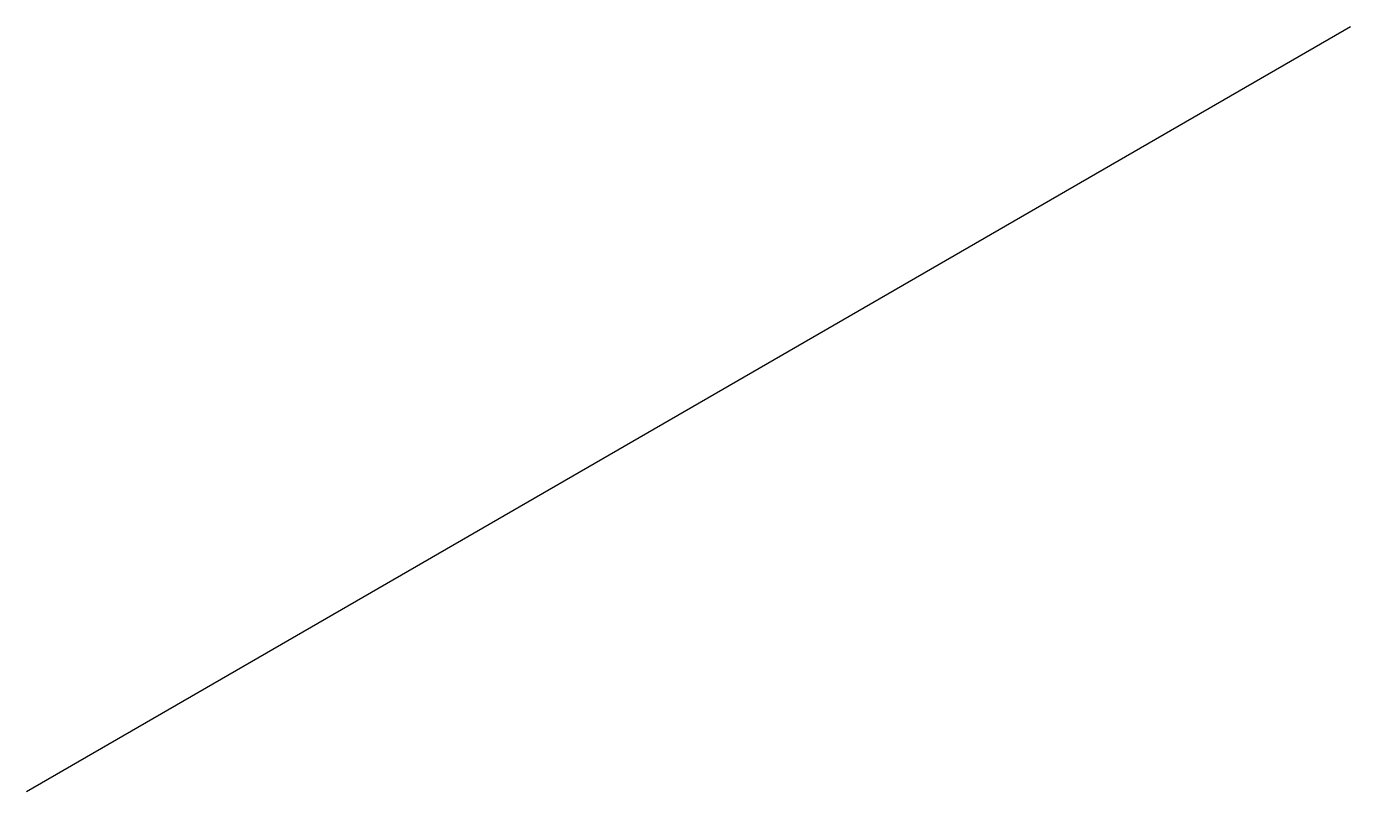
# Model space of a CAD drawing. Header units: millimetres. Extents: x 0 to 130, y 0 to 75.
import ezdxf

# ---------------------------------------------------------------- set-up
doc = ezdxf.new("R2010")
doc.units = ezdxf.units.MM
doc.layers.get('0').update_dxf_attribs({"linetype": 'CONTINUOUS', "true_color": 0x344755})

msp = doc.modelspace()

# ---------------------------------------------------------------- linework, layer by layer
msp.add_line((0, 0), (129.9, 75))

doc.saveas('drawing.dxf')
